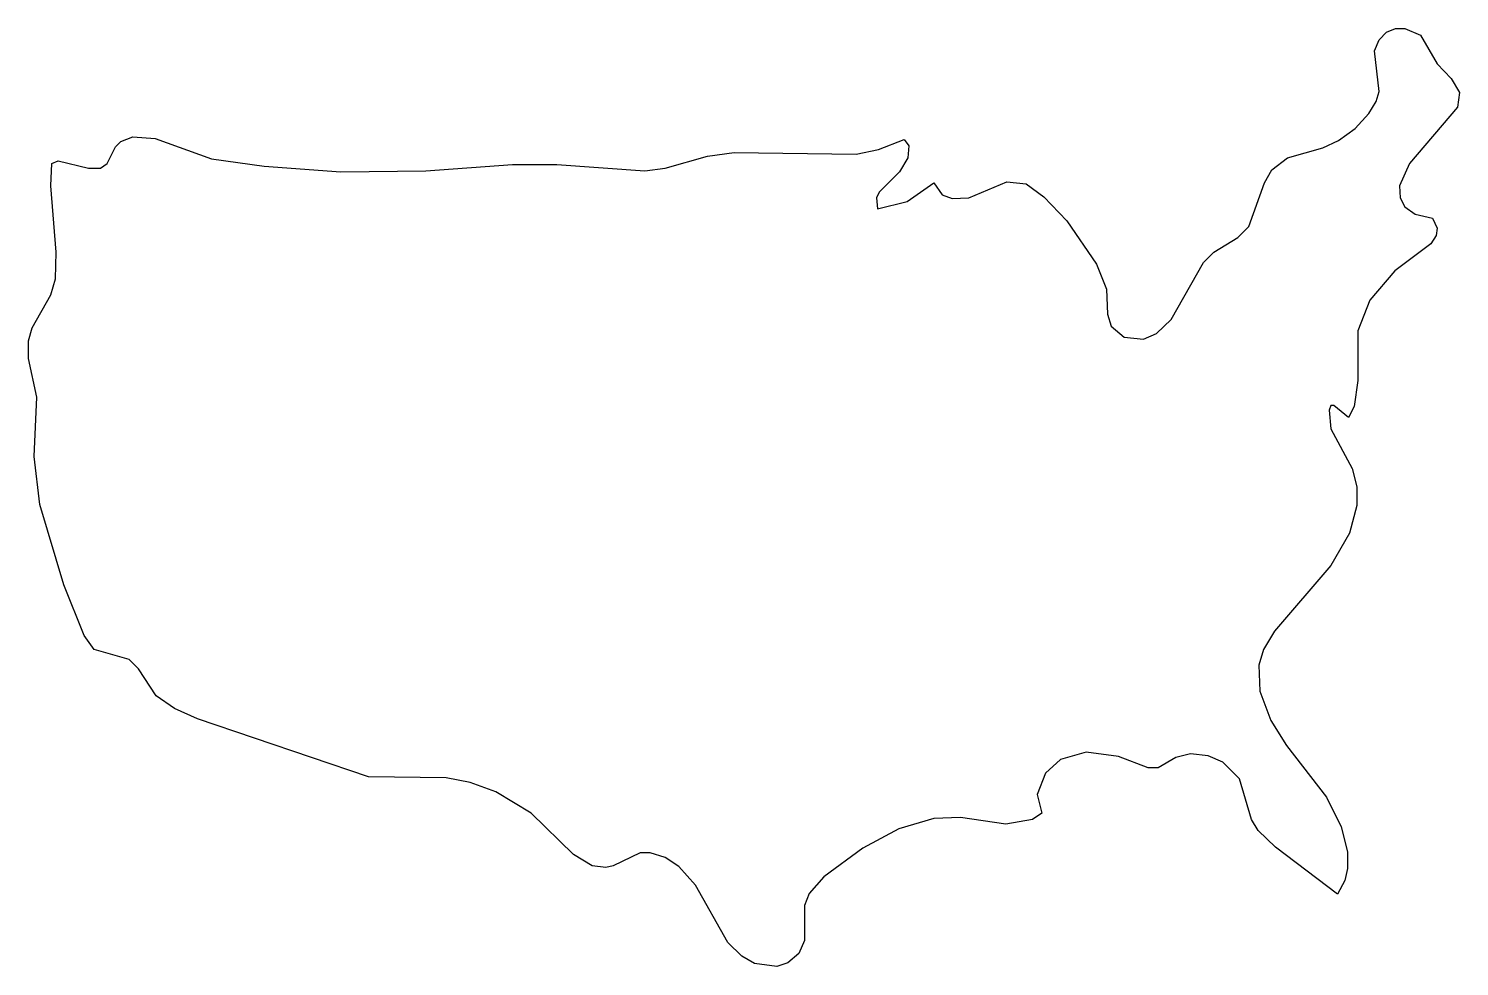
# Model space of a CAD drawing. Extents: x -1.13 to 1.13, y -0.74 to 0.74.
import ezdxf

# ---------------------------------------------------------------- set-up
doc = ezdxf.new("R2010")
doc.units = 0

msp = doc.modelspace()

# ---------------------------------------------------------------- linework, layer by layer
msp.add_lwpolyline([(-1.12875, 0.246458), (-1.122917, 0.266875), (-1.09375, 0.319375), (-1.086458, 0.344167), (-1.085, 0.386458), (-1.09375, 0.491458), (-1.092292, 0.526458), (-1.082083, 0.530833), (-1.033958, 0.519167), (-1.015, 0.519167), (-1.004792, 0.526458), (-0.991667, 0.552708), (-0.982917, 0.561458), (-0.963958, 0.56875), (-0.928958, 0.565833), (-0.84, 0.53375), (-0.756875, 0.522083), (-0.635833, 0.513333), (-0.501667, 0.514792), (-0.364583, 0.525), (-0.294583, 0.525), (-0.156042, 0.514792), (-0.123958, 0.519167), (-0.056875, 0.538125), (-0.014583, 0.543958), (0.177917, 0.541042), (0.212917, 0.548333), (0.25375, 0.564375), (0.261042, 0.554167), (0.259583, 0.535208), (0.246458, 0.513333), (0.214375, 0.48125), (0.21, 0.4725), (0.211458, 0.455), (0.258125, 0.466667), (0.300417, 0.495833), (0.313542, 0.476875), (0.329583, 0.471042), (0.355833, 0.4725), (0.415625, 0.497292), (0.44625, 0.494375), (0.473958, 0.473958), (0.510417, 0.436042), (0.557083, 0.3675), (0.573125, 0.328125), (0.574583, 0.28875), (0.580417, 0.269792), (0.600833, 0.252292), (0.631458, 0.249375), (0.651875, 0.258125), (0.675208, 0.28), (0.72625, 0.370417), (0.742292, 0.386458), (0.780208, 0.409792), (0.797708, 0.427292), (0.8225, 0.495833), (0.834167, 0.51625), (0.858958, 0.535208), (0.914375, 0.55125), (0.939167, 0.562917), (0.965417, 0.581875), (0.987292, 0.605208), (0.998958, 0.624167), (1.003333, 0.640208), (0.996042, 0.704375), (1.003333, 0.721875), (1.015, 0.733542), (1.029583, 0.739375), (1.044167, 0.739375), (1.068958, 0.729167), (1.095208, 0.683958), (1.117083, 0.660625), (1.130208, 0.63875), (1.127292, 0.615417), (1.051458, 0.526458), (1.035417, 0.491458), (1.036875, 0.4725), (1.044167, 0.457917), (1.060208, 0.44625), (1.087917, 0.440417), (1.095208, 0.424375), (1.09375, 0.412708), (1.085, 0.399583), (1.028125, 0.357292), (0.98875, 0.310625), (0.969792, 0.2625), (0.969792, 0.18375), (0.963958, 0.142917), (0.955208, 0.125417), (0.931875, 0.144375), (0.9275, 0.144375), (0.924583, 0.137083), (0.9275, 0.107917), (0.961042, 0.045208), (0.968333, 0.016042), (0.968333, -0.013125), (0.956667, -0.056875), (0.9275, -0.107917), (0.838542, -0.211458), (0.821042, -0.240625), (0.81375, -0.265417), (0.815208, -0.30625), (0.832708, -0.352917), (0.8575, -0.392292), (0.920208, -0.473958), (0.943542, -0.520625), (0.95375, -0.56), (0.95375, -0.58625), (0.949375, -0.605208), (0.937708, -0.627083), (0.84, -0.552708), (0.812292, -0.526458), (0.802083, -0.508958), (0.783125, -0.444792), (0.756875, -0.418542), (0.733542, -0.408333), (0.705833, -0.405417), (0.6825, -0.41125), (0.654792, -0.427292), (0.63875, -0.427292), (0.592083, -0.409792), (0.541042, -0.4025), (0.500208, -0.414167), (0.476875, -0.436042), (0.46375, -0.469583), (0.471042, -0.49875), (0.456458, -0.508958), (0.414167, -0.51625), (0.342708, -0.506042), (0.300417, -0.5075), (0.245, -0.523542), (0.188125, -0.554167), (0.126875, -0.599375), (0.103542, -0.625625), (0.09625, -0.644583), (0.09625, -0.7), (0.0875, -0.720417), (0.07, -0.735), (0.0525, -0.740833), (0.0175, -0.736458), (-0.002917, -0.724792), (-0.024792, -0.702917), (-0.075833, -0.6125), (-0.102083, -0.583333), (-0.123958, -0.56875), (-0.147292, -0.561458), (-0.163333, -0.561458), (-0.205625, -0.581875), (-0.217292, -0.584792), (-0.239167, -0.581875), (-0.268333, -0.564375), (-0.335417, -0.49875), (-0.390833, -0.465208), (-0.431667, -0.450625), (-0.469583, -0.443333), (-0.592083, -0.441875), (-0.861875, -0.35), (-0.898333, -0.333958), (-0.9275, -0.313542), (-0.955208, -0.27125), (-0.969792, -0.256667), (-1.025208, -0.240625), (-1.04125, -0.21875), (-1.073333, -0.138542), (-1.11125, -0.011667), (-1.12, 0.064167), (-1.115625, 0.1575), (-1.12875, 0.21875), (-1.12875, 0.246458)])

doc.saveas('drawing.dxf')
